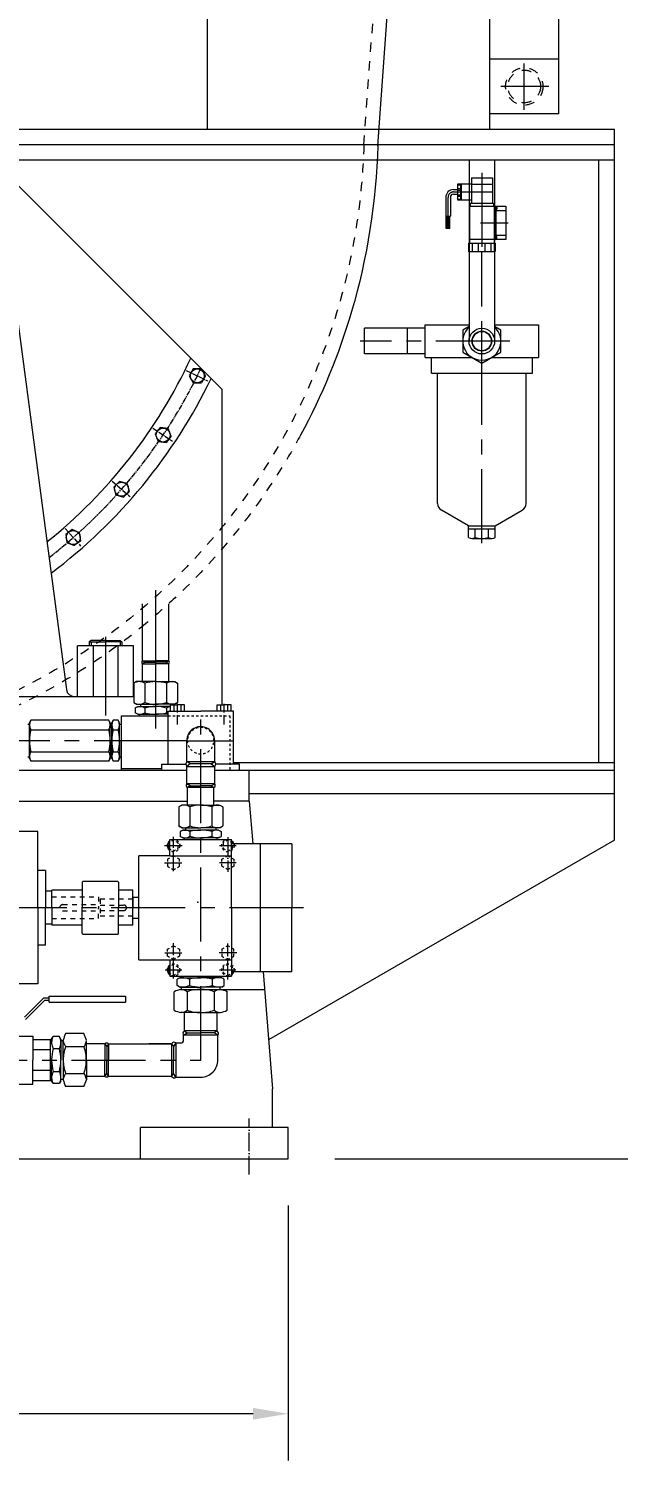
# Model space of a CAD drawing. Header units: inches. Extents: x 0 to 31702, y 0 to 24154.
# Drawn here: x 6797 to 7557, y 3443 to 5285 of the extents above; entities that cross this region are included whole.
import ezdxf

# ---------------------------------------------------------------- set-up
doc = ezdxf.new("R2010")
doc.units = ezdxf.units.IN
doc.header["$MEASUREMENT"] = 0
for name, pattern in [('ACAD_ISO04W100', [30, 24, -3, 0, -3]), ('CENTER', [50.8, 31.75, -6.35, 6.35, -6.35]), ('CHAIN', [0.7087, 0.4724, -0.0591, 0.1181, -0.0591]), ('EB_DASH', [6, 3, -3])]:
    doc.linetypes.add(name, pattern=pattern)
doc.layers.get('Defpoints').update_dxf_attribs({"lineweight": 5})
doc.layers.add('CAXA0', color=7, linetype='Continuous', lineweight=5)
doc.layers.add('CAXA1', color=5, linetype='CENTER', lineweight=5)
doc.styles.add('Roman', font='arial.ttf')
doc.styles.get("Standard").update_dxf_attribs({"font": 'arial.ttf'})
doc.dimstyles.new('ISO-25', dxfattribs={"dimscale": 30, "dimtxt": 1.5, "dimasz": 1.5, "dimexe": 2, "dimexo": 2, "dimtad": 1, "dimtih": 1, "dimtoh": 1, "dimdec": 1, "dimlfac": 0.03937, "dimdsep": 46, "dimtxsty": 'Standard', "dimcen": 2.5, "dimclrd": 7, "dimclre": 7, "dimclrt": 7, "dimadec": 0, "dimazin": 0, "dimtfac": 1, "dimtdec": 1, "dimtmove": 0, "dimatfit": 3, "dimfxl": 1, "dimlwd": 5, "dimlwe": 5, "dimarcsym": 0})

# ---------------------------------------------------------------- blocks, each defined once
blk = doc.blocks.new('*D17')
at = {"color": 7, "linetype": 'Continuous', "lineweight": 5, "transparency": 16777216}
for p, q in [((5781.5, 3770.9), (5781.5, 3442.7)), ((7131.5, 3770.9), (7131.5, 3442.7)), ((7086.5, 3502.7), (5826.5, 3502.7))]:
    blk.add_line(p, q, dxfattribs=at)
at = {"color": 7, "transparency": 16777216}
for points in [[(5826.5, 3510.2), (5826.5, 3495.2), (5781.5, 3502.7)], [(7086.5, 3510.2), (7086.5, 3495.2), (7131.5, 3502.7)]]:
    blk.add_solid(points, dxfattribs=at)
at = {"layer": 'Defpoints', "color": 0, "transparency": 16777216}
for p in [(5781.5, 3830.9), (7131.5, 3830.9), (5781.5, 3502.7)]:
    blk.add_point(p, dxfattribs=at)
at = {"color": 7, "lineweight": 5, "transparency": 16777216, "insert": (6456.5, 3605.7), "char_height": 165, "attachment_point": 5, "style": 'Roman'}
blk.add_mtext('53.1', dxfattribs=at)
blk = doc.blocks.new('*D3')
at = {"color": 7, "linetype": 'Continuous', "lineweight": 5, "transparency": 16777216}
for p, q in [((7674, 8761.3), (8288.1, 8761.3)), ((8228.1, 8716.3), (8228.1, 5943.7)), ((8228.1, 3875.9), (8228.1, 5737.7)), ((7191.5, 3830.9), (8288.1, 3830.9))]:
    blk.add_line(p, q, dxfattribs=at)
at = {"color": 7, "transparency": 16777216}
for points in [[(8220.6, 8716.3), (8235.6, 8716.3), (8228.1, 8761.3)], [(8220.6, 3875.9), (8235.6, 3875.9), (8228.1, 3830.9)]]:
    blk.add_solid(points, dxfattribs=at)
at = {"layer": 'Defpoints', "color": 0, "transparency": 16777216}
for p in [(7614, 8761.3), (8228.1, 8761.3), (7131.5, 3830.9)]:
    blk.add_point(p, dxfattribs=at)
at = {"color": 7, "lineweight": 5, "transparency": 16777216, "insert": (8228.1, 5840.7), "char_height": 165, "attachment_point": 5, "style": 'Roman'}
blk.add_mtext('194.1', dxfattribs=at)

msp = doc.modelspace()

# ---------------------------------------------------------------- linework, layer by layer
at = {"color": 7, "lineweight": 5}
for p, q in [((7027.59, 5155.91), (7027.59, 6315.91)), ((7391.11, 5155.91), (7391.11, 6315.91)), ((7479.9, 5175.84), (7479.9, 6305.97)), ((7246.96, 5134.59), (7296.05, 5805.91)), ((7479.9, 5245.97), (7391.11, 5245.97)), ((7479.9, 5175.84), (7391.11, 5175.84)), ((6761.51, 5155.91), (7551.51, 5155.91)), ((7551.51, 4240.91), (7551.51, 5155.91)), ((7551.51, 5135.91), (6761.51, 5135.91)), ((7551.51, 5115.91), (6761.51, 5115.91)), ((6761.51, 5105.91), (7046.51, 4820.9)), ((7364.41, 5115.91), (7364.41, 4883.13)), ((7397.41, 5115.91), (7397.41, 4883.13)), ((7531.51, 4340.91), (7531.51, 5115.91)), ((7367.41, 5093.14), (7367.41, 5068.64)), ((7367.41, 5093.14), (7394.41, 5093.14)), ((7394.41, 5093.14), (7394.41, 5068.64)), ((7334.41, 5068.14), (7334.41, 5058.35)), ((7340.41, 5068.14), (7340.41, 5058.35)), ((7344.41, 5078.14), (7349.41, 5078.14)), ((7344.41, 5072.14), (7349.41, 5072.14)), ((7367.41, 5085.14), (7349.4, 5085.14)), ((7349.41, 5085.14), (7349.41, 5080.15)), ((7349.41, 5085.14), (7349.41, 5065.14)), ((7349.41, 5084.33), (7353.41, 5084.33)), ((7349.41, 5079.49), (7353.41, 5079.49)), ((7349.41, 5077.61), (7353.41, 5077.61)), ((7349.41, 5071.49), (7353.41, 5071.49)), ((7349.41, 5069.61), (7353.41, 5069.61)), ((7353.41, 5085.14), (7353.41, 5065.14)), ((7354.41, 5085.14), (7354.41, 5065.14)), ((7367.41, 5085.14), (7394.41, 5085.14)), ((7367.41, 5085.14), (7367.41, 5060.64)), ((7394.41, 5085.14), (7394.41, 5060.64)), ((7334.41, 5065.35), (7334.41, 5044.15)), ((7340.41, 5065.35), (7340.41, 5044.15)), ((7349.41, 5065.96), (7353.41, 5065.96)), ((7349.41, 5065.14), (7367.41, 5065.14)), ((7364.91, 5056.64), (7411.91, 5056.64)), ((7364.91, 5056.64), (7364.91, 5009.14)), ((7365.91, 5060.64), (7395.91, 5060.64)), ((7365.91, 5060.64), (7365.91, 5056.64)), ((7395.91, 5060.64), (7395.91, 5056.64)), ((7396.91, 5056.64), (7396.91, 5022.14)), ((7396.91, 5056.64), (7396.91, 5014.14)), ((7398.91, 5056.64), (7398.91, 5014.14)), ((7398.91, 5056.45), (7400.41, 5056.45)), ((7398.91, 5052.95), (7400.41, 5052.95)), ((7398.91, 5051.14), (7411.91, 5051.14)), ((7400.41, 5056.45), (7400.41, 5052.95)), ((7411.91, 5056.64), (7411.91, 5014.14)), ((7334.41, 5044.15), (7340.41, 5044.15)), ((7335.16, 5028.31), (7335.16, 5044.15)), ((7336.66, 5028.31), (7336.66, 5044.15)), ((7338.16, 5028.31), (7338.16, 5044.15)), ((7339.66, 5028.31), (7339.66, 5044.15)), ((7336.66, 5028.31), (7335.16, 5028.31)), ((7339.66, 5028.31), (7336.66, 5028.31)), ((7411.91, 5014.14), (7364.91, 5014.14)), ((7396.91, 5022.14), (7396.91, 5017.14)), ((7396.91, 5014.14), (7396.91, 5009.14)), ((7398.91, 5019.64), (7411.91, 5019.64)), ((7398.91, 5017.84), (7400.41, 5017.84)), ((7398.91, 5014.34), (7400.41, 5014.34)), ((7400.41, 5014.34), (7400.41, 5017.84)), ((7363.91, 5009.14), (7397.91, 5009.14)), ((7363.91, 5009.14), (7363.91, 4998.64)), ((7363.91, 4998.64), (7397.91, 4998.64)), ((7364.48, 4998.64), (7364.48, 5009.14)), ((7368.87, 4998.64), (7368.87, 5009.14)), ((7376.51, 4998.64), (7376.51, 5009.14)), ((7385.28, 4998.64), (7385.28, 5009.14)), ((7392.89, 4998.64), (7392.89, 5009.14)), ((7397.33, 4998.64), (7397.33, 5009.14)), ((7397.91, 5009.14), (7397.91, 4998.64)), ((6780.33, 4934.46), (6846.13, 4434.6)), ((7307.9, 4904.12), (7364.41, 4904.12)), ((7307.9, 4904.12), (7364.41, 4904.12)), ((7307.92, 4862.12), (7307.92, 4904.12)), ((7364.41, 4901.9), (7356.4, 4897.28)), ((7397.41, 4904.12), (7453.9, 4904.12)), ((7397.41, 4904.12), (7445.9, 4904.12)), ((7405.42, 4897.28), (7397.41, 4901.9)), ((7453.9, 4904.12), (7453.91, 4862.12)), ((7307.92, 4899.63), (7229.91, 4899.63)), ((7229.91, 4866.63), (7229.91, 4899.63)), ((7285.41, 4866.63), (7285.41, 4899.63)), ((7356.4, 4897.28), (7356.4, 4868.98)), ((7405.42, 4868.98), (7405.42, 4897.28)), ((7307.92, 4866.63), (7229.91, 4866.63)), ((7356.4, 4868.98), (7380.91, 4854.83)), ((7380.91, 4854.83), (7405.42, 4868.98)), ((7009.46, 4847.47), (7004.26, 4838.47)), ((7019.85, 4847.47), (7009.46, 4847.47)), ((7025.05, 4838.47), (7019.85, 4847.47)), ((7307.89, 4862.12), (7368.28, 4862.12)), ((7307.91, 4862.12), (7368.29, 4862.12)), ((7315.91, 4842.12), (7315.91, 4862.12)), ((7393.53, 4862.12), (7453.91, 4862.12)), ((7393.54, 4862.12), (7445.9, 4862.12)), ((7445.91, 4842.12), (7445.91, 4862.12)), ((7004.26, 4838.47), (7009.46, 4829.47)), ((7009.46, 4829.47), (7019.85, 4829.47)), ((7025.05, 4838.47), (7019.85, 4829.47)), ((7315.91, 4842.12), (7445.91, 4842.12)), ((7323.91, 4674.3), (7323.91, 4842.12)), ((7437.91, 4674.3), (7437.91, 4842.12)), ((7046.51, 4414.91), (7046.51, 4820.9)), ((6966.7, 4771.89), (6960.37, 4763.64)), ((6960.37, 4763.64), (6964.35, 4754.04)), ((6964.35, 4754.04), (6974.65, 4752.68)), ((6977, 4770.53), (6966.7, 4771.89)), ((6980.98, 4760.93), (6974.65, 4752.68)), ((6980.98, 4760.93), (6977, 4770.53)), ((6914.43, 4702.53), (6907.08, 4695.18)), ((6924.47, 4699.84), (6914.43, 4702.53)), ((6927.16, 4689.81), (6924.47, 4699.84)), ((6907.08, 4695.18), (6909.77, 4685.15)), ((6909.77, 4685.15), (6919.81, 4682.46)), ((6927.16, 4689.81), (6919.81, 4682.46)), ((7363.59, 4645.61), (7328.91, 4665.64)), ((7398.23, 4645.61), (7432.91, 4665.64)), ((7363.59, 4630.39), (7363.59, 4645.61)), ((7363.59, 4645.61), (7398.23, 4645.61)), ((7398.23, 4630.39), (7398.23, 4645.61)), ((6853.56, 4640.6), (6845.32, 4634.27)), ((6845.32, 4634.27), (6846.67, 4623.97)), ((6863.16, 4636.62), (6853.56, 4640.6)), ((6864.52, 4626.32), (6856.28, 4619.99)), ((6864.52, 4626.32), (6863.16, 4636.62)), ((7363.59, 4641.61), (7398.23, 4641.61)), ((7367.92, 4629.11), (7393.9, 4629.11)), ((7372.25, 4630.39), (7372.25, 4641.61)), ((7389.57, 4630.39), (7389.57, 4641.61)), ((6846.67, 4623.97), (6856.28, 4619.99)), ((6944.04, 4471.88), (6944.04, 4545)), ((6977.98, 4471.88), (6977.98, 4545)), ((6877.85, 4497.91), (6875.55, 4496.06)), ((6875.55, 4496.06), (6875.55, 4490.91)), ((6875.55, 4496.06), (6896.55, 4496.06)), ((6896.55, 4497.91), (6877.85, 4497.91)), ((6877.85, 4496.06), (6877.85, 4490.91)), ((6896.55, 4497.91), (6915.25, 4497.91)), ((6917.55, 4496.06), (6896.55, 4496.06)), ((6915.25, 4497.91), (6917.55, 4496.06)), ((6915.25, 4496.06), (6915.25, 4490.91)), ((6917.55, 4496.06), (6917.55, 4490.91)), ((6932.55, 4490.91), (6860.55, 4490.91)), ((6860.55, 4425.91), (6860.55, 4490.91)), ((6880.67, 4490.91), (6880.67, 4425.91)), ((6912.43, 4490.91), (6912.43, 4425.91)), ((6932.55, 4425.91), (6932.55, 4490.91)), ((6947.45, 4469.9), (6944.04, 4471.88)), ((6944.04, 4471.88), (6961.01, 4471.88)), ((6947.45, 4469.91), (6944.04, 4467.93)), ((6944.05, 4444.94), (6944.04, 4467.93)), ((6944.04, 4467.93), (6961.01, 4467.93)), ((6944.04, 4467.93), (6944.04, 4467.93)), ((6947.45, 4469.91), (6961.01, 4469.91)), ((6947.45, 4469.9), (6961.01, 4469.91)), ((6977.98, 4471.88), (6961.01, 4471.88)), ((6974.57, 4469.9), (6961.01, 4469.91)), ((6974.57, 4469.9), (6961.01, 4469.91)), ((6977.98, 4467.93), (6961.01, 4467.93)), ((6974.57, 4469.9), (6977.98, 4471.88)), ((6974.57, 4469.9), (6977.98, 4467.93)), ((6977.97, 4444.94), (6977.98, 4467.93)), ((6977.98, 4467.93), (6977.98, 4467.93)), ((6932.75, 4442.76), (6932.72, 4418.14)), ((6932.75, 4442.76), (6932.72, 4418.14)), ((6936.54, 4444.94), (6932.75, 4442.76)), ((6936.54, 4444.94), (6932.75, 4442.76)), ((6961.05, 4444.92), (6936.54, 4444.94)), ((6961.05, 4444.92), (6936.54, 4444.94)), ((6946.9, 4442.75), (6946.87, 4418.12)), ((6946.9, 4442.75), (6946.87, 4418.12)), ((6960.97, 4444.92), (6985.48, 4444.94)), ((6960.97, 4444.92), (6985.48, 4444.94)), ((6975.12, 4442.75), (6975.14, 4418.12)), ((6975.12, 4442.75), (6975.14, 4418.12)), ((6985.48, 4444.94), (6989.27, 4442.76)), ((6985.48, 4444.94), (6989.27, 4442.76)), ((6989.27, 4442.76), (6989.29, 4418.14)), ((6989.27, 4442.76), (6989.29, 4418.14)), ((6489.2, 4425.91), (6932.73, 4425.91)), ((6856.05, 4425.91), (6932.73, 4425.91)), ((6933.81, 4417.47), (6936.51, 4415.94)), ((6934.72, 4411), (6938.02, 4412.91)), ((6934.72, 4411), (6934.72, 4404.81)), ((6938.02, 4402.91), (6934.72, 4404.81)), ((6936.51, 4415.94), (6961.02, 4415.92)), ((6936.51, 4415.94), (6961.02, 4415.92)), ((6938.02, 4412.91), (6961.01, 4412.91)), ((6941.52, 4415.94), (6941.52, 4412.91)), ((6941.52, 4415.94), (6941.52, 4412.91)), ((6946.87, 4410.91), (6946.87, 4404.9)), ((6985.5, 4415.94), (6960.99, 4415.92)), ((6985.5, 4415.94), (6960.99, 4415.92)), ((6980.01, 4412.9), (6961.01, 4412.91)), ((6975.15, 4410.91), (6975.15, 4404.9)), ((6977.01, 4406.91), (7019.01, 4406.91)), ((6977.01, 4338.91), (6977.01, 4406.91)), ((6980.01, 4406.91), (6980.01, 4414.91)), ((6980.01, 4414.91), (6989.01, 4414.91)), ((6980.49, 4415.94), (6980.5, 4414.91)), ((6980.49, 4415.94), (6980.5, 4414.91)), ((6984.51, 4414.91), (6984.51, 4406.91)), ((6988.21, 4417.47), (6985.5, 4415.94)), ((6998.01, 4414.91), (6989.01, 4414.91)), ((6993.51, 4414.91), (6993.51, 4406.91)), ((6998.01, 4406.91), (6998.01, 4414.91)), ((7061.01, 4406.91), (7019.01, 4406.91)), ((7040.01, 4406.91), (7040.01, 4414.91)), ((7040.01, 4414.91), (7049.01, 4414.91)), ((7044.51, 4414.91), (7044.51, 4406.91)), ((7058.01, 4414.91), (7049.01, 4414.91)), ((7053.51, 4414.91), (7053.51, 4406.91)), ((7058.01, 4406.91), (7058.01, 4414.91)), ((7061.01, 4338.91), (7061.01, 4406.91)), ((6798.48, 4389.9), (6796.45, 4389.9)), ((6798.48, 4391.9), (6800.39, 4395.2)), ((6798.48, 4368.9), (6798.48, 4391.9)), ((6798.48, 4391.9), (6798.48, 4368.9)), ((6798.48, 4388.4), (6798.48, 4391.9)), ((6798.48, 4368.9), (6798.48, 4389.9)), ((6900.6, 4395.2), (6800.39, 4395.2)), ((6902.51, 4391.9), (6900.6, 4395.2)), ((6902.51, 4368.9), (6902.51, 4391.9)), ((6902.51, 4391.9), (6902.51, 4385.4)), ((6902.51, 4368.9), (6902.51, 4391.9)), ((6904.54, 4389.9), (6902.51, 4389.9)), ((6904.51, 4391.9), (6906.41, 4395.2)), ((6904.51, 4368.9), (6904.51, 4391.9)), ((6904.51, 4388.4), (6904.51, 4391.9)), ((6904.51, 4391.9), (6904.51, 4368.9)), ((6904.51, 4368.9), (6904.51, 4391.9)), ((6912.6, 4395.2), (6906.41, 4395.2)), ((6914.51, 4391.9), (6912.6, 4395.2)), ((6914.51, 4368.9), (6914.51, 4391.9)), ((6916.51, 4389.9), (6914.51, 4389.9)), ((6916.51, 4400.91), (6916.51, 4330.91)), ((6916.51, 4400.91), (6977.01, 4400.91)), ((6938.02, 4402.91), (6961.01, 4402.91)), ((6940.01, 4400.91), (6940.01, 4402.91)), ((6977.01, 4402.9), (6961.01, 4402.91)), ((6798.48, 4368.91), (6798.48, 4345.91)), ((6798.48, 4345.91), (6798.48, 4368.91)), ((6798.48, 4368.91), (6798.48, 4347.91)), ((6800.39, 4383.05), (6900.6, 4383.05)), ((6902.51, 4368.91), (6902.51, 4345.91)), ((6902.51, 4368.91), (6902.51, 4345.91)), ((6904.51, 4368.91), (6904.51, 4345.91)), ((6904.51, 4345.91), (6904.51, 4368.91)), ((6904.51, 4368.91), (6904.51, 4345.91)), ((6906.41, 4383.05), (6912.6, 4383.05)), ((6914.51, 4368.91), (6914.51, 4345.91)), ((6977.01, 4368.91), (6977.01, 4369.91)), ((7002.01, 4368.91), (6977.01, 4368.91)), ((7001.03, 4342.02), (7001.01, 4368.93)), ((7036.01, 4368.91), (7061.01, 4368.91)), ((7037.05, 4341.97), (7037.03, 4368.91)), ((6798.48, 4349.41), (6798.48, 4345.91)), ((6800.39, 4354.76), (6900.6, 4354.76)), ((6902.51, 4345.91), (6902.51, 4352.41)), ((6904.51, 4349.41), (6904.51, 4345.91)), ((6906.41, 4354.76), (6912.6, 4354.76)), ((5831.51, 4330.91), (7001.04, 4330.91)), ((6798.48, 4347.91), (6796.45, 4347.91)), ((6798.48, 4345.91), (6800.39, 4342.61)), ((6900.6, 4342.61), (6800.39, 4342.61)), ((6902.51, 4345.91), (6900.6, 4342.61)), ((6904.54, 4347.91), (6902.51, 4347.91)), ((6904.51, 4345.91), (6906.41, 4342.61)), ((6912.6, 4342.61), (6906.41, 4342.61)), ((6914.51, 4345.91), (6912.6, 4342.61)), ((6916.51, 4347.91), (6914.51, 4347.91)), ((6916.51, 4332.91), (6969.01, 4332.91)), ((6969.01, 4330.91), (6969.01, 4338.91)), ((6969.01, 4338.91), (6999.76, 4338.91)), ((6969.01, 4338.91), (6977.01, 4338.91)), ((7001.05, 4313.48), (7001.03, 4335.87)), ((7005.45, 4338.95), (7001.04, 4342.04)), ((7001.04, 4342.04), (7036.98, 4342.04)), ((7005.45, 4338.95), (7001.04, 4335.86)), ((7001.04, 4335.86), (7036.98, 4335.86)), ((7032.57, 4338.95), (7005.45, 4338.95)), ((7032.57, 4338.95), (7036.98, 4342.04)), ((7032.57, 4338.95), (7036.98, 4335.86)), ((7037.07, 4313.49), (7037.05, 4335.94)), ((7037.06, 4330.91), (7081.51, 4330.91)), ((7069.01, 4338.91), (7038.26, 4338.91)), ((7061.01, 4340.91), (7551.51, 4340.91)), ((7069.01, 4338.91), (7061.01, 4338.91)), ((7069.01, 4330.91), (7069.01, 4338.91)), ((7081.51, 4330.91), (7551.51, 4330.91)), ((7081.51, 4290.91), (7081.51, 4330.91)), ((7005.45, 4310.91), (7000.96, 4313.5)), ((7037.06, 4313.5), (7001.04, 4313.48)), ((7032.57, 4310.91), (7037.06, 4313.5)), ((7005.45, 4310.91), (7001.96, 4308.88)), ((7002.05, 4285.94), (7002.04, 4308.93)), ((7002.04, 4308.93), (7035.98, 4308.93)), ((7005.45, 4310.91), (7019.01, 4310.91)), ((7032.57, 4310.91), (7019.01, 4310.91)), ((7032.57, 4310.91), (7036.06, 4308.88)), ((7035.97, 4285.94), (7035.98, 4308.93)), ((7081.51, 4300.91), (7551.51, 4300.91)), ((7002.05, 4290.83), (6411.51, 4290.91)), ((6990.75, 4283.76), (6990.73, 4259.14)), ((6990.75, 4283.76), (6990.73, 4259.14)), ((6994.54, 4285.94), (6990.75, 4283.76)), ((6994.54, 4285.94), (6990.75, 4283.76)), ((7019.05, 4285.92), (6994.54, 4285.94)), ((7019.05, 4285.92), (6994.54, 4285.94)), ((7004.9, 4283.75), (7004.88, 4259.12)), ((7004.9, 4283.75), (7004.88, 4259.12)), ((7018.97, 4285.92), (7043.48, 4285.94)), ((7018.97, 4285.92), (7043.48, 4285.94)), ((7033.12, 4283.75), (7033.14, 4259.12)), ((7033.12, 4283.75), (7033.14, 4259.12)), ((7081.51, 4290.91), (7036.08, 4290.91)), ((7043.48, 4285.94), (7047.27, 4283.76)), ((7043.48, 4285.94), (7047.27, 4283.76)), ((7047.27, 4283.76), (7047.29, 4259.14)), ((7047.27, 4283.76), (7047.29, 4259.14)), ((7081.51, 4290.91), (7085.94, 4236.3)), ((6994.52, 4256.94), (6990.73, 4259.14)), ((6994.52, 4256.94), (6990.73, 4259.14)), ((6994.52, 4256.94), (7019.02, 4256.92)), ((6994.52, 4256.94), (7019.02, 4256.92)), ((6999.52, 4256.94), (6999.52, 4253.91)), ((6999.52, 4256.94), (6999.52, 4253.91)), ((7043.51, 4256.94), (7019, 4256.92)), ((7043.51, 4256.94), (7019, 4256.92)), ((7038.5, 4256.94), (7038.5, 4253.91)), ((7038.5, 4256.94), (7038.5, 4253.91)), ((7043.51, 4256.94), (7047.29, 4259.14)), ((7043.51, 4256.94), (7047.29, 4259.14)), ((6809.44, 4251.91), (6533.78, 4251.91)), ((6809.44, 4153.91), (6809.44, 4251.91)), ((6809.44, 4153.91), (6809.44, 4242.9)), ((6979.46, 4238.35), (6977.88, 4237.44)), ((6979.46, 4220.91), (6979.46, 4241.91)), ((6979.46, 4241.91), (7058.56, 4241.91)), ((6996.02, 4253.91), (6992.72, 4252)), ((6992.72, 4252), (6992.72, 4245.81)), ((6996.02, 4243.91), (6992.72, 4245.81)), ((6996.02, 4253.91), (7019.01, 4253.91)), ((6996.02, 4243.91), (7019.01, 4243.91)), ((6998.01, 4241.9), (6998.01, 4243.9)), ((7004.87, 4251.91), (7004.87, 4245.9)), ((7042, 4253.91), (7019.01, 4253.91)), ((7042, 4243.91), (7019.01, 4243.91)), ((7033.15, 4251.91), (7033.15, 4245.9)), ((7040.01, 4241.91), (7040.01, 4243.91)), ((7042, 4253.91), (7045.3, 4252)), ((7042, 4243.91), (7045.3, 4245.81)), ((7045.3, 4252), (7045.3, 4245.81)), ((7058.56, 4153.91), (7058.56, 4241.91)), ((7058.56, 4238.35), (7060.14, 4237.44)), ((7551.51, 4240.91), (7106.4, 3983.92)), ((6939.51, 4086.91), (6939.51, 4220.91)), ((6979.46, 4220.91), (6939.51, 4220.91)), ((6977.88, 4237.44), (6977.88, 4230.37)), ((6977.88, 4230.37), (6979.46, 4229.46)), ((6979.46, 4220.91), (7058.56, 4220.91)), ((7136.51, 4236.3), (7058.56, 4236.3)), ((7060.14, 4237.44), (7060.14, 4236.3)), ((7095.53, 4236.3), (7095.53, 4071.51)), ((7136.51, 4236.3), (7136.51, 4153.91)), ((6819.29, 4201.88), (6809.44, 4201.88)), ((6819.29, 4201.88), (6819.29, 4153.91)), ((6866.51, 4186.91), (6867.51, 4187.91)), ((6866.51, 4186.91), (6866.51, 4153.91)), ((6867.51, 4187.91), (6912.01, 4187.91)), ((6912.01, 4187.91), (6913.01, 4186.91)), ((6913.01, 4186.91), (6913.01, 4153.91)), ((6827.51, 4175.09), (6819.29, 4175.09)), ((6827.51, 4153.91), (6827.51, 4176.41)), ((6866.51, 4176.41), (6827.51, 4176.41)), ((6931.51, 4176.41), (6913.01, 4176.41)), ((6931.51, 4131.41), (6931.51, 4176.41)), ((6931.51, 4167.36), (6931.51, 4153.91)), ((6931.51, 4167.36), (6939.51, 4167.36)), ((6809.44, 4153.91), (6809.44, 4064.91)), ((6809.44, 4153.91), (6809.44, 4055.91)), ((6819.29, 4105.93), (6819.29, 4153.91)), ((6827.51, 4153.91), (6827.51, 4131.41)), ((6866.51, 4120.91), (6866.51, 4153.91)), ((6913.01, 4120.91), (6913.01, 4153.91)), ((6931.51, 4140.45), (6931.51, 4153.91)), ((7058.56, 4153.91), (7058.56, 4065.91)), ((7136.51, 4071.51), (7136.51, 4153.91)), ((6827.51, 4132.72), (6819.29, 4132.72)), ((6866.51, 4131.41), (6827.51, 4131.41)), ((6931.51, 4131.41), (6913.01, 4131.41)), ((6931.51, 4140.45), (6939.51, 4140.45)), ((6866.51, 4120.91), (6867.51, 4119.91)), ((6867.51, 4119.91), (6912.01, 4119.91)), ((6912.01, 4119.91), (6913.01, 4120.91)), ((6819.29, 4105.93), (6809.44, 4105.93)), ((6939.51, 4086.91), (7058.56, 4086.91)), ((6977.88, 4077.44), (6979.46, 4078.35)), ((6977.88, 4070.37), (6977.88, 4077.44)), ((6979.46, 4086.91), (6979.46, 4065.91)), ((6809.44, 4055.91), (6533.78, 4055.91)), ((6979.46, 4069.46), (6977.88, 4070.37)), ((6979.46, 4065.91), (7019.01, 4065.91)), ((6992.03, 4063.9), (6988.72, 4062)), ((6988.73, 4053.81), (6988.72, 4062)), ((6992.03, 4051.9), (6988.73, 4053.81)), ((6992.03, 4063.9), (7019.01, 4063.91)), ((6992.56, 4065.9), (6992.56, 4063.9)), ((7004.36, 4061.91), (7004.36, 4053.9)), ((7019.01, 4065.91), (7058.56, 4065.91)), ((7046, 4063.91), (7019.01, 4063.91)), ((7033.67, 4061.91), (7033.67, 4053.9)), ((7045.46, 4065.91), (7045.46, 4063.91)), ((7046, 4063.91), (7049.3, 4062)), ((7046, 4051.91), (7049.3, 4053.81)), ((7049.3, 4053.81), (7049.3, 4062)), ((7136.51, 4071.51), (7058.56, 4071.51)), ((7058.56, 4069.46), (7060.14, 4070.37)), ((7060.14, 4070.37), (7060.14, 4071.51)), ((7099.3, 4071.51), (7111.51, 3920.91)), ((6817.01, 4037.91), (6792.01, 4012.91)), ((6817.01, 4037.91), (6823.97, 4037.91)), ((6823.97, 4032.53), (6823.97, 4040.29)), ((6823.97, 4040.29), (6922.01, 4040.29)), ((6922.01, 4040.29), (6922.01, 4032.53)), ((6985.02, 4021.9), (6985.02, 4045.9)), ((6992.03, 4051.9), (7019.02, 4051.91)), ((6993.01, 4048.91), (6994.11, 4048.91)), ((6994.12, 4048.9), (6994.12, 4051.9)), ((6994.12, 4048.91), (7044.64, 4048.91)), ((7001.76, 4045.9), (7001.76, 4021.9)), ((7046, 4051.91), (7019.01, 4051.91)), ((7019.01, 4036.98), (7019.01, 4036.98)), ((7036.26, 4045.91), (7036.26, 4021.91)), ((7043.91, 4048.91), (7043.91, 4051.91)), ((7044.64, 4048.91), (7101.13, 4048.91)), ((7053.01, 4021.91), (7053.01, 4045.91)), ((6818.25, 4034.91), (6793.25, 4009.91)), ((6818.25, 4034.91), (6823.97, 4034.91)), ((6823.97, 4032.53), (6922.01, 4032.53)), ((7019.01, 4018.91), (6993.39, 4018.9)), ((6998.02, 3995.42), (6998.02, 4018.9)), ((7019.01, 4018.91), (7044.64, 4018.91)), ((7040.01, 3995.42), (7040.01, 4018.91)), ((6771.38, 3988.84), (6803.01, 3988.84)), ((6803.01, 3988.84), (6803.01, 3957.9)), ((6803.01, 3984.41), (6825.01, 3984.41)), ((6825.01, 3984.41), (6825.01, 3957.9)), ((6825.01, 3984.41), (6827.01, 3984.41)), ((6827.01, 3984.9), (6828.91, 3988.2)), ((6827.01, 3984.9), (6827.01, 3978.86)), ((6837.11, 3988.2), (6828.91, 3988.2)), ((6839.01, 3984.9), (6837.11, 3988.2)), ((6839.01, 3984.9), (6839.01, 3957.91)), ((6842.01, 3982.81), (6839.01, 3982.81)), ((6842.01, 3957.91), (6842.01, 3983.54)), ((6868.69, 3991.91), (6845.01, 3991.91)), ((6871.81, 3957.65), (6871.81, 3983.27)), ((6997.01, 3989.76), (7001.51, 3992.91)), ((6997.01, 3983.91), (6997.01, 3989.76)), ((7041.01, 3989.76), (6997.01, 3989.76)), ((6998.01, 3995.42), (7001.51, 3992.91)), ((7040.01, 3995.42), (6998.01, 3995.42)), ((7001.51, 3992.91), (7019.01, 3992.91)), ((7036.51, 3992.91), (7019.01, 3992.91)), ((7040.01, 3995.42), (7036.51, 3992.91)), ((7041.02, 3989.76), (7036.51, 3992.91)), ((7041.01, 3957.86), (7041.01, 3989.76)), ((6825.01, 3971.16), (6803.01, 3971.16)), ((6829, 3972.57), (6837.02, 3972.57)), ((6845.01, 3975.16), (6868.97, 3975.16)), ((6895.5, 3978.91), (6871.81, 3978.91)), ((6895.5, 3978.91), (6898, 3975.41)), ((6895.5, 3978.91), (6895.5, 3957.91)), ((6900.51, 3978.91), (6898, 3975.41)), ((6898, 3975.41), (6898, 3957.91)), ((6900.51, 3978.91), (6981.51, 3978.9)), ((6900.51, 3978.9), (6900.51, 3957.91)), ((6981.51, 3978.9), (6952.01, 3978.9)), ((6981.51, 3978.9), (6984.01, 3975.4)), ((6981.51, 3978.9), (6981.51, 3936.91)), ((6981.51, 3978.9), (6984.01, 3975.4)), ((6987.17, 3979.91), (6984.01, 3975.41)), ((6984.01, 3975.4), (6984.01, 3957.9)), ((6987.16, 3979.91), (6993.01, 3979.91)), ((6987.16, 3979.91), (6987.17, 3935.91)), ((6803.01, 3926.98), (6803.01, 3957.92)), ((6825.01, 3944.66), (6803.01, 3944.66)), ((6825.01, 3957.91), (6825.01, 3931.41)), ((6825.01, 3957.91), (6825.01, 3931.41)), ((6827.01, 3930.92), (6827.01, 3957.91)), ((6829, 3943.25), (6837.02, 3943.25)), ((6839.01, 3930.92), (6839.01, 3957.91)), ((6842.01, 3957.91), (6842.01, 3932.28)), ((6871.81, 3958.17), (6871.81, 3932.55)), ((6895.5, 3936.91), (6895.5, 3957.91)), ((6898, 3940.41), (6898, 3957.91)), ((6900.51, 3936.92), (6900.51, 3957.91)), ((6984.01, 3940.42), (6984.01, 3957.92)), ((6771.38, 3926.98), (6803.01, 3926.98)), ((6803.01, 3931.41), (6827.01, 3931.41)), ((6827.01, 3930.92), (6828.91, 3927.62)), ((6837.11, 3927.62), (6828.91, 3927.62)), ((6839.01, 3930.92), (6837.11, 3927.62)), ((6842.01, 3933.01), (6839.01, 3933.01)), ((6845.01, 3940.66), (6868.97, 3940.66)), ((6895.5, 3936.91), (6871.81, 3936.91)), ((6895.5, 3936.91), (6889.01, 3936.91)), ((6895.5, 3936.91), (6898, 3940.41)), ((6900.51, 3936.91), (6898, 3940.41)), ((6981.51, 3936.91), (6900.51, 3936.92)), ((6981.51, 3936.92), (6984.01, 3940.42)), ((6981.51, 3936.92), (6984.01, 3940.42)), ((6987.17, 3935.91), (6984.01, 3940.41)), ((6987.16, 3935.91), (7019.01, 3935.91)), ((6868.69, 3923.91), (6845.01, 3923.91)), ((7111.51, 3870.91), (7111.51, 3920.91)), ((7131.51, 3870.91), (6941.51, 3870.91)), ((6941.51, 3830.91), (6941.51, 3870.91)), ((7131.51, 3830.91), (7131.51, 3870.91)), ((5781.51, 3830.91), (7131.51, 3830.91))]:
    msp.add_line(p, q, dxfattribs=at)
at = {"color": 7, "linetype": 'EB_DASH', "lineweight": 5, "ltscale": 4}
msp.add_line((7229.01, 5135.91), (7281.51, 5853.91), dxfattribs=at)
at = {"color": 7, "linetype": 'CHAIN', "lineweight": 5, "ltscale": 5}
for p, q in [((7337.41, 5027.63), (7337.41, 5068.14)), ((7344.41, 5075.14), (7394.41, 5075.14)), ((6961.01, 4562.74), (6961.01, 4384.67)), ((6896.55, 4502.78), (6896.55, 4401.39)), ((7002.01, 4368.91), (7036.01, 4368.91))]:
    msp.add_line(p, q, dxfattribs=at)
at = {"color": 7, "linetype": 'ACAD_ISO04W100', "lineweight": 5, "ltscale": 0.3}
for p, q in [((7000.47, 4845.46), (7027.61, 4832.08)), ((6957.52, 4771.07), (6982.68, 4754.26)), ((6905.23, 4702.92), (6927.98, 4682.97)), ((6844.49, 4642.19), (6864.44, 4619.44))]:
    msp.add_line(p, q, dxfattribs=at)
at = {"color": 7, "linetype": 'ACAD_ISO04W100', "lineweight": 5, "ltscale": 0.5}
for p, q in [((6989.01, 4389.95), (6989.01, 4416.48)), ((7049.01, 4389.95), (7049.01, 4416.48))]:
    msp.add_line(p, q, dxfattribs=at)
at = {"color": 7, "linetype": 'EB_DASH', "lineweight": 5}
for p, q in [((6977.01, 4400.91), (7056.51, 4400.91)), ((7056.51, 4400.91), (7056.51, 4330.91))]:
    msp.add_line(p, q, dxfattribs=at)
at = {"color": 7, "linetype": 'ACAD_ISO04W100', "lineweight": 5}
for p, q in [((6984.01, 4200.84), (6984.01, 4245.1)), ((7054.01, 4244.84), (7054.01, 4200.15)), ((6972.56, 4233.91), (6995.23, 4233.91)), ((7043.08, 4233.91), (7064.45, 4233.91)), ((6972.37, 4211.91), (6994.69, 4211.91)), ((7064.74, 4211.91), (7043.18, 4211.91)), ((6972.84, 4095.91), (6994.76, 4095.91)), ((6984.01, 4062.66), (6984.01, 4108.31)), ((7065.31, 4095.91), (7042.8, 4095.91)), ((7054.01, 4061.71), (7054.01, 4108.06)), ((6973.07, 4073.91), (6994.83, 4073.91)), ((7043.27, 4073.91), (7064.35, 4073.91)), ((7081.51, 3810.74), (7081.51, 3882.72))]:
    msp.add_line(p, q, dxfattribs=at)
at = {"color": 7, "linetype": 'EB_DASH', "lineweight": 5, "ltscale": 2}
for p, q in [((6827.51, 4167.91), (6887.51, 4167.91)), ((6887.51, 4167.91), (6887.51, 4153.91)), ((6931.51, 4164.91), (6889.51, 4164.91)), ((6889.51, 4164.91), (6889.51, 4142.91)), ((6841.51, 4157.91), (6887.51, 4157.91)), ((6841.51, 4149.91), (6887.51, 4149.91)), ((6887.51, 4139.91), (6887.51, 4153.91)), ((6889.51, 4157.41), (6920.01, 4157.41)), ((6889.51, 4150.41), (6920.01, 4150.41)), ((6827.51, 4139.91), (6887.51, 4139.91)), ((6931.51, 4142.91), (6889.51, 4142.91))]:
    msp.add_line(p, q, dxfattribs=at)
at = {"color": 7, "linetype": 'EB_DASH', "lineweight": 5}
for points in [[(6984.01, 4240.98), (6977.88, 4237.44), (6977.88, 4230.37), (6984.01, 4226.83), (6990.14, 4230.37), (6990.14, 4237.44)], [(7054.01, 4240.98), (7047.88, 4237.44), (7047.88, 4230.37), (7054.01, 4226.83), (7060.14, 4230.37), (7060.14, 4237.44)], [(6984.01, 4220.91), (6976.22, 4216.41), (6976.22, 4207.41), (6984.01, 4202.91), (6991.8, 4207.41), (6991.8, 4216.41)], [(7054.01, 4220.91), (7061.8, 4216.41), (7061.8, 4207.41), (7054.01, 4202.91), (7046.22, 4207.41), (7046.22, 4216.41)], [(6984.01, 4086.91), (6976.22, 4091.41), (6976.22, 4100.41), (6984.01, 4104.91), (6991.8, 4100.41), (6991.8, 4091.41)], [(7054.01, 4086.91), (7061.8, 4091.41), (7061.8, 4100.41), (7054.01, 4104.91), (7046.22, 4100.41), (7046.22, 4091.41)], [(6984.01, 4080.98), (6977.88, 4077.44), (6977.88, 4070.37), (6984.01, 4066.83), (6990.14, 4070.37), (6990.14, 4077.44)], [(7054.01, 4080.98), (7047.88, 4077.44), (7047.88, 4070.37), (7054.01, 4066.83), (7060.14, 4070.37), (7060.14, 4077.44)]]:
    msp.add_lwpolyline(points, close=True, dxfattribs=at)
at = {"color": 7, "linetype": 'EB_DASH', "lineweight": 5, "ltscale": 4}
for radius in [24, 21]:
    msp.add_circle((7435.51, 5210.91), radius, dxfattribs=at)
at = {"color": 7, "lineweight": 5}
for centre, radius in [((7380.91, 4883.13), 16.5), ((7380.9, 4883.13), 12.5), ((7380.9, 4883.13), 12.5), ((7014.66, 4838.47), 9), ((6970.67, 4762.28), 9), ((6917.12, 4692.5), 9), ((6854.92, 4630.29), 9)]:
    msp.add_circle(centre, radius, dxfattribs=at)
at = {"color": 7, "linetype": 'EB_DASH', "lineweight": 5}
for centre in [(6984.01, 4233.91), (7054.01, 4233.91), (6984.01, 4073.91), (7054.01, 4073.91)]:
    msp.add_circle(centre, 8, dxfattribs=at)
at = {"color": 7, "lineweight": 5}
for centre, radius, start, end in [((7344.41, 5068.14), 10, 90, 180), ((7344.41, 5068.14), 4, 90, 180), ((7380.91, 4883.13), 24.51, 132.31726, 47.68274), ((7380.9, 4883.13), 12.5, 90, 270), ((7380.91, 4883.13), 12.5, 270, 90), ((6411.51, 5135.91), 655, 308.70621, 335.20963), ((6411.51, 5135.91), 690, 306.96148, 334.14335), ((7333.91, 4674.3), 10, 180, 240), ((7427.91, 4674.3), 10, 300, 0), ((7367.92, 4637.09), 7.98, 237.13277, 302.86723), ((7380.91, 4659.11), 30, 253.22135, 286.77865), ((7393.9, 4637.09), 7.98, 237.13277, 302.86723), ((6945.87, 4469.91), 2.69, 132.92897, 227.07183), ((6976.14, 4469.91), 2.69, 312.92695, 47.06981), ((6939.81, 4432.41), 12.53, 55.56432, 124.33281), ((6939.81, 4432.41), 12.53, 55.56432, 124.33281), ((6961.01, 4398.09), 46.83, 89.94857, 107.53652), ((6961.01, 4398.09), 46.83, 89.94857, 107.53652), ((6961.01, 4398.09), 46.83, 72.46226, 90.05022), ((6961.01, 4398.09), 46.83, 72.46226, 90.05022), ((6982.21, 4432.41), 12.53, 55.66597, 124.43446), ((6982.21, 4432.41), 12.53, 55.66597, 124.43446), ((6856.05, 4435.91), 10, 187.5, 270), ((6939.81, 4428.47), 12.53, 235.56432, 304.33281), ((6939.81, 4428.47), 12.53, 235.56432, 304.33281), ((6940.77, 4402.59), 10.32, 53.7922, 118.48426), ((6940.77, 4413.22), 10.32, 241.51574, 306.2078), ((6961.06, 4462.75), 46.83, 252.36061, 269.94857), ((6961.06, 4462.75), 46.83, 252.36061, 269.94857), ((6962.22, 4353.17), 59.75, 91.15817, 104.88393), ((6962.22, 4462.64), 59.75, 255.11607, 268.84183), ((6960.95, 4462.75), 46.83, 270.05022, 287.63817), ((6960.95, 4462.75), 46.83, 270.05022, 287.63817), ((6959.8, 4353.17), 59.75, 75.11485, 88.84061), ((6959.8, 4462.64), 59.75, 271.15695, 284.88271), ((6982.21, 4428.47), 12.53, 235.66597, 304.43446), ((6982.21, 4428.47), 12.53, 235.66597, 304.43446), ((6981.24, 4402.59), 10.32, 96.87607, 126.20658), ((6981.25, 4413.22), 10.32, 233.79098, 245.76414), ((6809.12, 4389.13), 10.64, 145.17482, 214.82518), ((6891.87, 4389.13), 10.64, 325.17482, 34.82518), ((6915.15, 4389.13), 10.64, 145.17482, 214.82518), ((6903.87, 4389.13), 10.64, 325.17482, 34.82518), ((7019.01, 4368.91), 18, 360, 180.09032), ((7019.01, 4368.91), 18, 90, 180.09032), ((6851.98, 4368.9), 53.5, 164.66283, 180), ((6851.98, 4368.91), 53.5, 180, 195.33717), ((6849.01, 4368.9), 53.5, 0, 15.33717), ((6849.01, 4368.91), 53.5, 344.66283, 0), ((6958.01, 4368.9), 53.5, 164.66283, 180), ((6958.01, 4368.91), 53.5, 180, 195.33717), ((6861.01, 4368.9), 53.5, 0, 15.33717), ((6861.01, 4368.91), 53.5, 344.66283, 0), ((6809.12, 4348.68), 10.64, 145.17482, 214.82518), ((6891.87, 4348.68), 10.64, 325.17482, 34.82518), ((6915.15, 4348.68), 10.64, 145.17482, 214.82518), ((6903.87, 4348.68), 10.64, 325.17482, 34.82518), ((7004.12, 4338.95), 4.36, 134.87201, 225.12799), ((7033.9, 4338.95), 4.36, 314.87283, 45.12882), ((7002.88, 4311.5), 2.7, 132.98973, 251.88865), ((7034.98, 4311.53), 2.86, 292.15646, 43.49634), ((6997.81, 4273.41), 12.53, 55.56432, 124.33281), ((6997.81, 4273.41), 12.53, 55.56432, 124.33281), ((7019.01, 4239.09), 46.83, 89.94857, 107.53652), ((7019.01, 4239.09), 46.83, 89.94857, 107.53652), ((7019.01, 4239.09), 46.83, 72.46431, 90.05226), ((7019.01, 4239.09), 46.83, 72.46431, 90.05226), ((7040.21, 4273.41), 12.53, 55.66801, 124.43651), ((7040.21, 4273.41), 12.53, 55.66801, 124.43651), ((6997.81, 4269.47), 12.53, 235.56432, 304.33281), ((6997.81, 4269.47), 12.53, 235.56432, 304.33281), ((7019.07, 4303.75), 46.83, 252.36061, 269.94857), ((7019.07, 4303.75), 46.83, 252.36061, 269.94857), ((7018.95, 4303.75), 46.83, 270.05226, 287.64021), ((7018.95, 4303.75), 46.83, 270.05226, 287.64021), ((7040.21, 4269.47), 12.53, 235.66801, 304.43651), ((7040.21, 4269.47), 12.53, 235.66801, 304.43651), ((6984.01, 4233.91), 8, 124.66516, 235.33484), ((6998.77, 4243.59), 10.32, 53.7922, 118.48426), ((6998.77, 4254.22), 10.32, 241.51574, 306.2078), ((7020.22, 4194.17), 59.75, 91.15817, 104.88393), ((7020.22, 4303.64), 59.75, 255.11607, 268.84183), ((7017.81, 4194.17), 59.75, 75.1169, 88.84265), ((7017.8, 4303.64), 59.75, 271.159, 284.88475), ((7039.25, 4243.59), 10.32, 61.51657, 126.20862), ((7039.25, 4254.22), 10.32, 233.79302, 298.48508), ((7054.01, 4233.91), 8, 17.41918, 55.33484), ((6984.01, 4073.91), 8, 124.66516, 235.33484), ((6996.31, 4046.61), 17.29, 62.26695, 111.99785), ((6996.31, 4069.2), 17.29, 248.0038, 297.7347), ((7019.71, 4004.17), 59.75, 91.159, 104.88475), ((7019.7, 4111.64), 59.75, 255.1169, 268.84265), ((7018.32, 4004.17), 59.75, 75.11607, 88.84183), ((7018.32, 4111.64), 59.75, 271.15817, 284.88393), ((7041.72, 4046.61), 17.29, 68.00297, 117.73388), ((7041.72, 4069.2), 17.29, 242.26612, 291.99703), ((7054.01, 4073.91), 8, 304.66516, 342.58082), ((7007.04, 3997.64), 53.05, 104.91774, 114.53007), ((6989.85, 4027.14), 22.22, 57.59913, 78.32319), ((7019.01, 3997.81), 51.09, 90.00082, 109.73244), ((7019.01, 3997.81), 51.09, 70.26839, 90), ((7048.17, 4027.14), 22.22, 101.67763, 122.40169), ((7030.98, 3997.64), 53.05, 65.47075, 75.08309), ((7007.04, 4070.17), 53.05, 245.47158, 255.08391), ((6989.85, 4040.67), 22.22, 281.67846, 302.40252), ((7019.01, 4070), 51.09, 250.26921, 270.00082), ((7019.01, 4070), 51.09, 270, 289.73161), ((7048.17, 4040.67), 22.22, 237.59831, 258.32237), ((7030.98, 4070.17), 53.05, 284.91691, 294.52925), ((6844.31, 3980.62), 17.29, 158.00297, 207.73388), ((6821.71, 3980.62), 17.29, 332.26612, 21.99703), ((6893.27, 3969.88), 53.05, 155.47075, 165.08309), ((6863.77, 3987.07), 22.22, 191.67763, 212.40169), ((6820.55, 3969.62), 53.05, 14.91691, 24.844), ((6850.05, 3986.81), 22.22, 327.59831, 348.32237), ((6984.76, 3977.02), 3.76, 50.28908, 149.82541), ((6993.01, 3983.91), 4, 270, 0), ((6999.9, 3992.16), 3.76, 120.17583, 219.71215), ((7038.12, 3992.16), 3.76, 320.28867, 59.825), ((6886.75, 3957.22), 59.75, 165.11607, 178.84183), ((6779.27, 3957.22), 59.75, 1.15817, 14.88393), ((6893.1, 3957.91), 51.09, 160.26839, 180), ((6820.72, 3957.65), 51.09, 0, 19.73161), ((6898, 3975.41), 4.3, 54.40531, 125.59469), ((6886.75, 3958.6), 59.75, 181.15817, 194.88393), ((6844.31, 3935.2), 17.29, 152.26612, 201.99703), ((6779.27, 3958.6), 59.75, 345.11607, 358.84183), ((6821.71, 3935.2), 17.29, 338.00297, 27.73388), ((6893.1, 3957.91), 51.09, 180, 199.73161), ((6820.72, 3958.17), 51.09, 340.26839, 0), ((7019.01, 3957.91), 22, 270, 1.01818), ((7019.01, 3957.91), 22, 359.87194, 0.12806), ((6863.77, 3928.75), 22.22, 147.59831, 168.32237), ((6893.27, 3945.94), 53.05, 194.91691, 204.52925), ((6820.55, 3946.2), 53.05, 335.156, 345.08309), ((6850.05, 3929.01), 22.22, 11.67763, 32.40169), ((6898, 3940.41), 4.3, 234.40531, 305.59469), ((6984.76, 3938.8), 3.76, 210.17624, 309.71257)]:
    msp.add_arc(centre, radius, start, end, dxfattribs=at)
at = {"color": 7, "linetype": 'ACAD_ISO04W100', "lineweight": 5}
msp.add_arc((7344.41, 5068.14), 7, 90, 180, dxfattribs=at)
at = {"color": 7, "linetype": 'CHAIN', "lineweight": 5, "ltscale": 15}
msp.add_arc((6411.51, 5135.91), 672.5, 307.80727, 334.66173, dxfattribs=at)
at = {"color": 7, "linetype": 'EB_DASH', "lineweight": 5}
for start, end in [(360, 180.09032), (179.90968, 0)]:
    msp.add_arc((7019.01, 4368.91), 17, start, end, dxfattribs=at)
at = {"color": 7, "linetype": 'EB_DASH', "lineweight": 5, "ltscale": 2}
for centre, radius, start, end in [((6841.51, 4153.91), 4, 90, 270), ((6920.01, 4153.91), 3.5, 0, 90), ((6920.01, 4153.91), 3.5, 270, 0)]:
    msp.add_arc(centre, radius, start, end, dxfattribs=at)
at = {"color": 7, "linetype": 'EB_DASH', "lineweight": 5, "ltscale": 4}
for points, knots in [([(7229.01, 5135.91), (7226.9, 5065.02), (7204.98, 4923.49), (7117.94, 4728.34), (6984.43, 4563.34), (6813.88, 4439.46), (6618.46, 4364.51), (6411.75, 4342.88), (6207.96, 4375.29), (6020.85, 4458.77), (5876.5, 4575.94), (5804.54, 4668.47), (5778.14, 4710.22)], [0, 0, 0, 0, 213.3627316, 425.2640719, 635.7035067, 844.6826123, 1052.2003533, 1258.256205, 1462.8517495, 1665.9869944, 1867.6609129, 2015.8866849, 2015.8866849, 2015.8866849, 2015.8866849]), ([(7147.55, 4762.18), (7139.57, 4747.53), (7096.71, 4673.46), (7032.03, 4593.43), (6966.24, 4534.66), (6948.54, 4519.82)], [392.0270813, 392.0270813, 392.0270813, 392.0270813, 433.5690386, 648.7189304, 698.0846263, 698.0846263, 698.0846263, 698.0846263]), ([(6948.54, 4519.82), (6908.03, 4486.34), (6805.41, 4416.94), (6623.17, 4346.93), (6411.75, 4324.67), (6203.25, 4357.7), (6051.52, 4425.29), (5973.07, 4478.9), (5944.13, 4500.91)], [704.7278921, 704.7278921, 704.7278921, 704.7278921, 862.4084729, 1074.6366244, 1285.4028716, 1494.7087902, 1702.5543872, 1779.4412808, 1779.4412808, 1779.4412808, 1779.4412808])]:
    msp.add_open_spline(points, degree=3, knots=knots, dxfattribs=at)
at = {"color": 7, "lineweight": 5}
msp.add_open_spline([(7246.98, 5134.79), (7244.77, 5062.71), (7224.7, 4933.19), (7174.88, 4812.67), (7147.55, 4762.18)], degree=3, knots=[0, 0, 0, 0, 216.9572275, 389.1965949, 389.1965949, 389.1965949, 389.1965949], dxfattribs=at)
at = {"layer": 'CAXA0', "color": 7, "linetype": 'Continuous', "lineweight": 5}
msp.add_point((7015.11, 4160.91), dxfattribs=at)
at = {"layer": 'CAXA1', "linetype": 'CENTER', "lineweight": 5, "ltscale": 3}
for p, q in [((7435.51, 5180.94), (7435.51, 5240.46)), ((7467.15, 5210.91), (7405.21, 5210.91)), ((7380.91, 5099.66), (7380.91, 4995.64)), ((7379.17, 5035.39), (7414.91, 5035.39)), ((7380.91, 4623.11), (7380.91, 4998.64)), ((7380.91, 4863.63), (7380.91, 4902.63)), ((7417.14, 4883.13), (7224.36, 4883.13)), ((7380.91, 4867.63), (7380.91, 4898.63)), ((7019.01, 3957.91), (7019.01, 4415.11)), ((6977.01, 4368.91), (6471.23, 4368.91)), ((7151.47, 4153.91), (6479.4, 4153.91)), ((6700.47, 3957.91), (7019.01, 3957.91))]:
    msp.add_line(p, q, dxfattribs=at)

# ---------------------------------------------------------------- dimensions: what is measured, and where the dimension line sits
at = {"color": 7, "lineweight": 5}
dim = msp.add_linear_dim(base=(8228.1, 8761.25), p1=(7131.51, 3830.91), p2=(7614.01, 8761.25), angle=90, dimstyle='ISO-25', override={"dimtxt": 5.5, "dimpost": '\\X', "dimtxsty": 'Roman', "dimtmove": 1}, dxfattribs=at)
dim.commit()
dim.dimension.update_dxf_attribs({"geometry": '*D3', "text_midpoint": (8228.1, 5840.73), "dimtype": 160})
dim = msp.add_linear_dim(base=(5781.51, 3502.7), p1=(7131.51, 3830.91), p2=(5781.51, 3830.91), dimstyle='ISO-25', override={"dimtxt": 5.5, "dimpost": '\\X', "dimtxsty": 'Roman', "dimtmove": 1}, dxfattribs=at)
dim.commit()
dim.dimension.update_dxf_attribs({"geometry": '*D17', "text_midpoint": (6456.51, 3605.75)})

doc.saveas('drawing.dxf')
